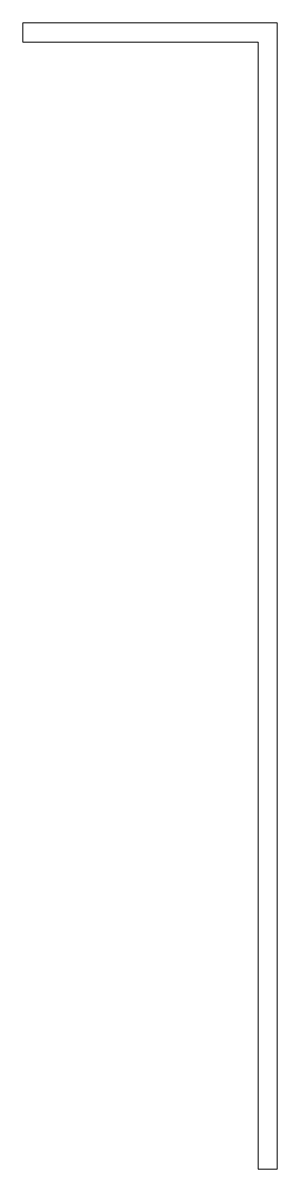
# Model space of a CAD drawing. Header units: metres. Extents: x -676.8 to -656.8, y 528.1 to 618.1.
import ezdxf

# ---------------------------------------------------------------- set-up
doc = ezdxf.new("R2010")
doc.units = ezdxf.units.M
doc.layers.add('A-DETL-GENF', color=92, linetype='Continuous', lineweight=18)

# ---------------------------------------------------------------- blocks, each defined once
blk = doc.blocks.new('30 kunststof L-profiel - 90x20x1_5-1627766-00_0 Basismaterialen')
at = {"layer": 'A-DETL-GENF'}
for p, q in [((-656.796, 618.133), (-676.796, 618.133)), ((-676.796, 618.133), (-676.796, 616.633)), ((-656.796, 528.133), (-656.796, 618.133)), ((-676.796, 616.633), (-658.296, 616.633)), ((-658.296, 616.633), (-658.296, 528.133)), ((-658.296, 528.133), (-656.796, 528.133))]:
    blk.add_line(p, q, dxfattribs=at)

msp = doc.modelspace()

# ---------------------------------------------------------------- block references
msp.add_blockref('30 kunststof L-profiel - 90x20x1_5-1627766-00_0 Basismaterialen', (0, 0))

doc.saveas('drawing.dxf')
